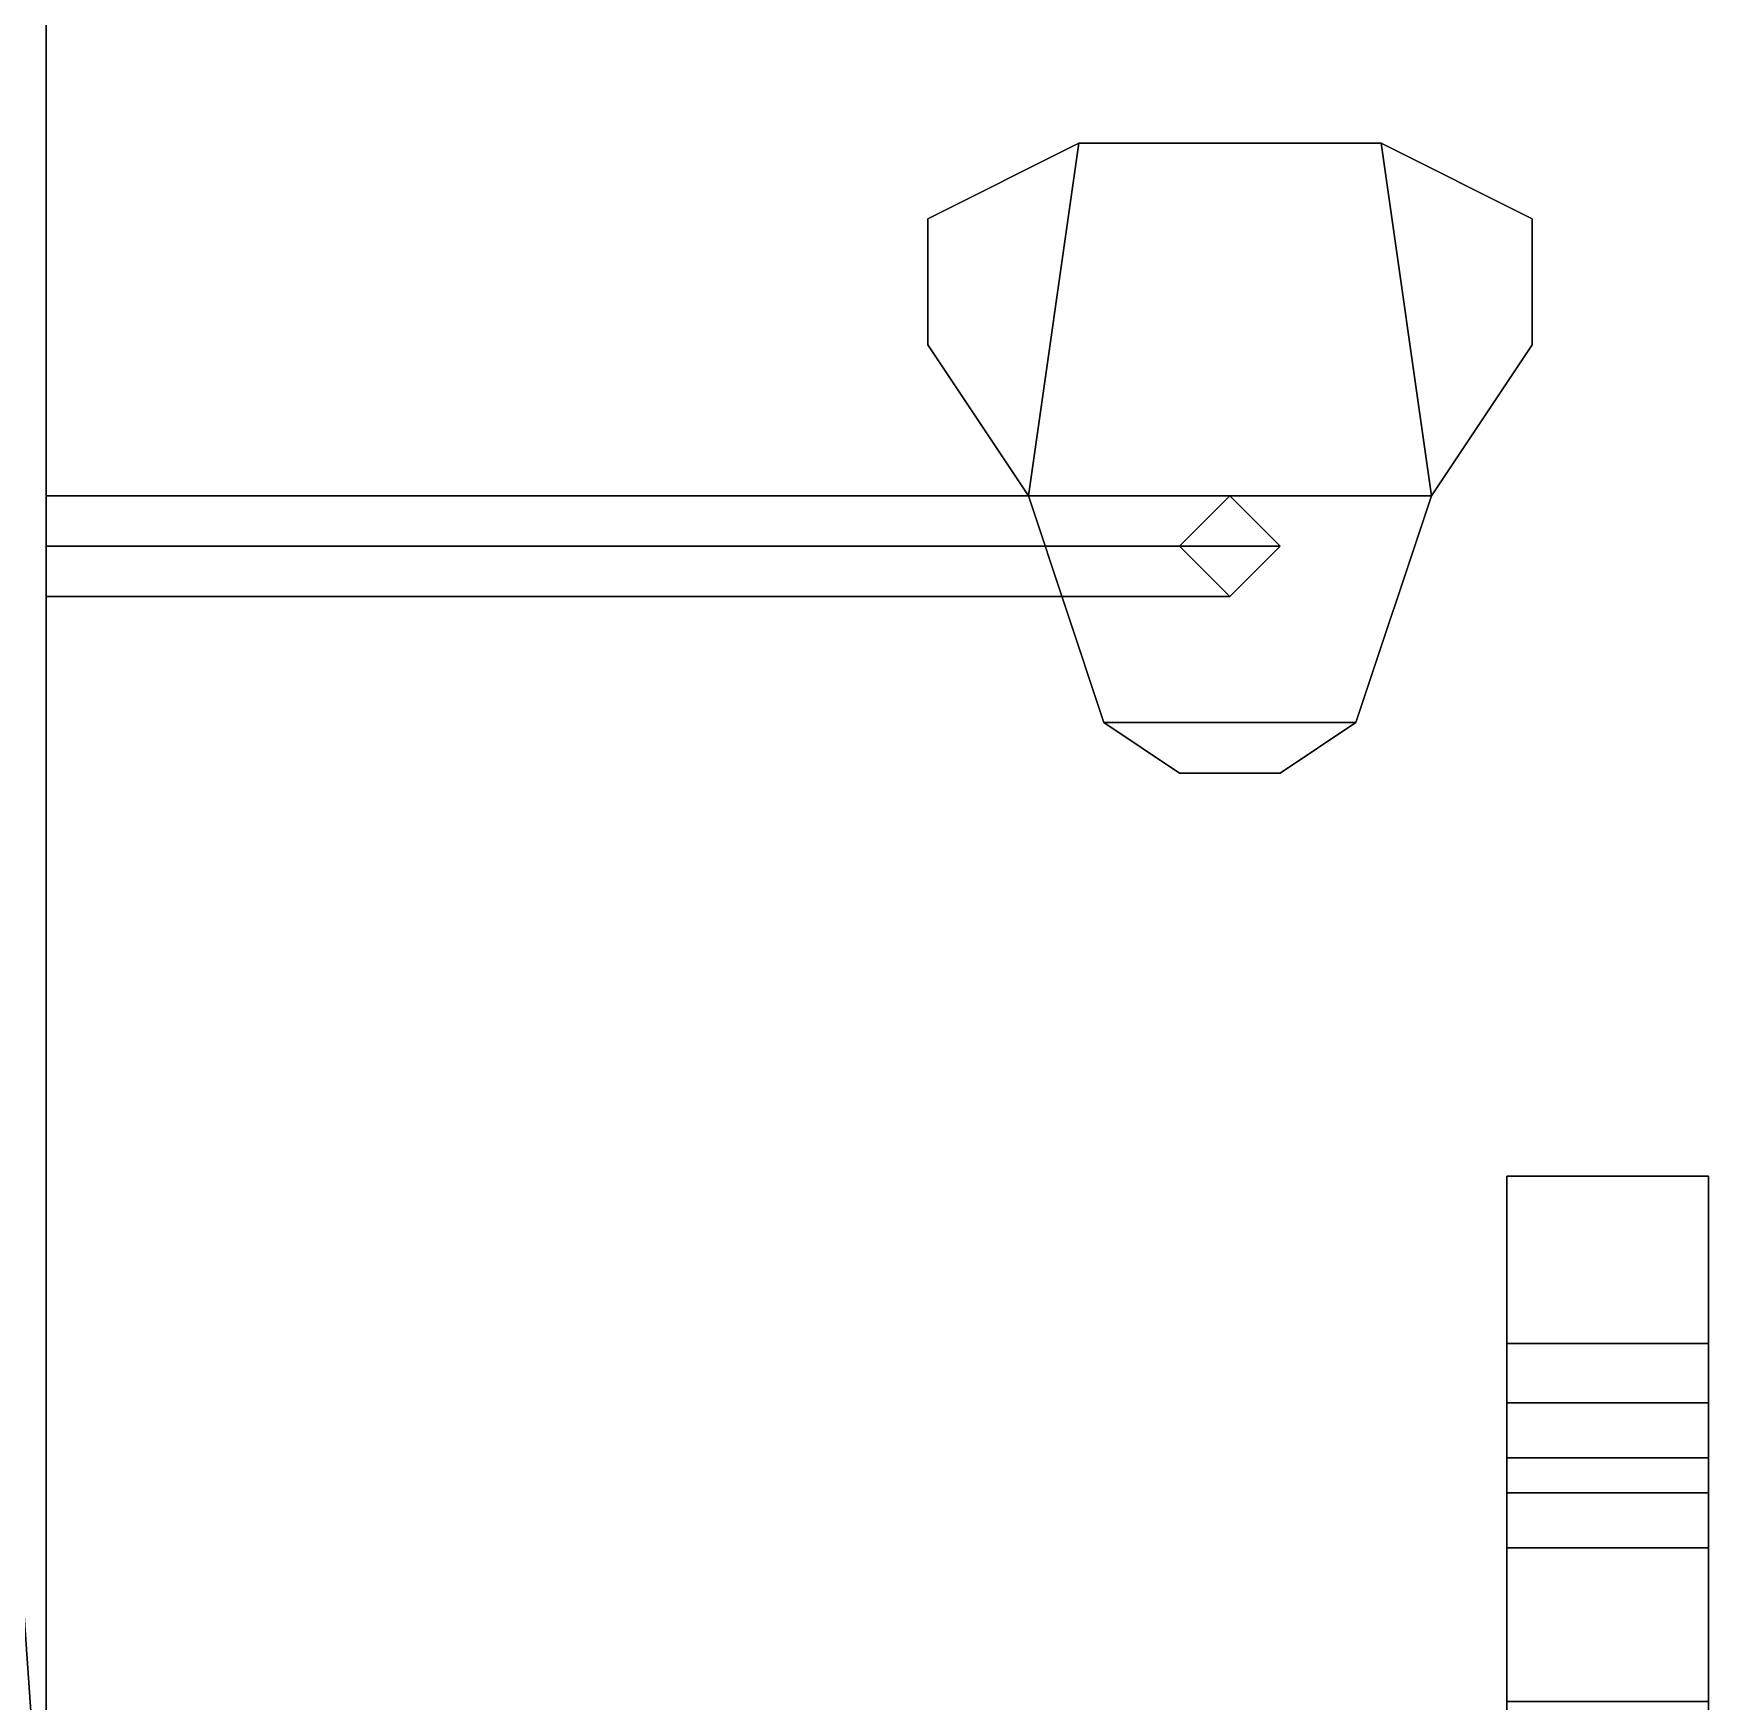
# Model space of a CAD drawing. Header units: millimetres. Extents: x -1 to 1, y -1.5 to 8.6.
# Drawn here: x 0.155 to 0.82, y 0.462 to 1.124 of the extents above; entities that cross this region are included whole.
import ezdxf

# ---------------------------------------------------------------- set-up
doc = ezdxf.new("R2010")
doc.units = ezdxf.units.MM
doc.layers.add('wheels', color=2, linetype='Continuous')

msp = doc.modelspace()

# ---------------------------------------------------------------- linework, layer by layer
for points in [[(-0.16, 0.22, 0.26), (-0.16, 1.93, 0.22), (0.16, 1.93, 0.22), (0.16, 0.22, 0.26)], [(0.16, 0.37, 0.52), (0.16, 1.93, 0.35), (0.08, 1.93, 0.35), (0.08, 1.52, 0.39468)], [(0.16, 0.22, 0.26), (0.16, 1.93, 0.22), (0.16, 1.93, 0.35), (0.16, 0.37, 0.52)], [(0.16, 0.37, 0.52), (0.08, 1.52, 0.39468), (0.03, 0.92, 0.46006), (0.16, 0.37, 0.52)], [(0.51, 1.05, 0.5), (0.51, 1.05, 0.54), (0.57, 1.08, 0.54), (0.57, 1.08, 0.5)], [(0.55, 0.94, 0.54), (0.57, 1.08, 0.54), (0.51, 1.05, 0.54), (0.51, 1, 0.54)], [(0.71, 0.94, 0.54), (0.69, 1.08, 0.54), (0.57, 1.08, 0.54), (0.55, 0.94, 0.54)], [(0.57, 1.08, 0.5), (0.57, 1.08, 0.54), (0.69, 1.08, 0.54), (0.69, 1.08, 0.5)], [(0.69, 1.08, 0.5), (0.69, 1.08, 0.54), (0.75, 1.05, 0.54), (0.75, 1.05, 0.5)], [(0.75, 1, 0.54), (0.75, 1.05, 0.54), (0.69, 1.08, 0.54), (0.71, 0.94, 0.54)], [(0.51, 1, 0.5), (0.51, 1, 0.54), (0.51, 1.05, 0.54), (0.51, 1.05, 0.5)], [(0.75, 1.05, 0.5), (0.75, 1.05, 0.54), (0.75, 1, 0.54), (0.75, 1, 0.5)], [(0.55, 0.94, 0.5), (0.55, 0.94, 0.54), (0.51, 1, 0.54), (0.51, 1, 0.5)], [(0.75, 1, 0.5), (0.75, 1, 0.54), (0.71, 0.94, 0.54), (0.71, 0.94, 0.5)], [(0.16, 0.94, 0.32), (0.16, 0.92, 0.34), (0.61, 0.92, 0.34), (0.63, 0.94, 0.32)], [(0.16, 0.92, 0.3), (0.16, 0.94, 0.32), (0.63, 0.94, 0.32), (0.65, 0.92, 0.3)], [(0.16, 0.94, 0.42), (0.16, 0.92, 0.44), (0.61, 0.92, 0.44), (0.63, 0.94, 0.42)], [(0.16, 0.92, 0.4), (0.16, 0.94, 0.42), (0.63, 0.94, 0.42), (0.61, 0.92, 0.4)], [(0.58, 0.85, 0.5), (0.58, 0.85, 0.54), (0.55, 0.94, 0.54), (0.55, 0.94, 0.5)], [(0.68, 0.85, 0.54), (0.71, 0.94, 0.54), (0.55, 0.94, 0.54), (0.58, 0.85, 0.54)], [(0.63, 0.94, 0.32), (0.61, 0.92, 0.3), (0.61, 0.92, 0.5), (0.63, 0.94, 0.5)], [(0.65, 0.92, 0.34), (0.63, 0.94, 0.32), (0.63, 0.94, 0.5), (0.65, 0.92, 0.5)], [(0.71, 0.94, 0.5), (0.71, 0.94, 0.54), (0.68, 0.85, 0.54), (0.68, 0.85, 0.5)], [(0.16, 0.37, 0.52), (0.03, 0.92, 0.46006), (-0.03, 0.92, 0.46006), (-0.16, 0.37, 0.52)], [(0.16, 0.92, 0.34), (0.16, 0.9, 0.32), (0.63, 0.9, 0.32), (0.61, 0.92, 0.34)], [(0.16, 0.9, 0.32), (0.16, 0.92, 0.3), (0.65, 0.92, 0.3), (0.63, 0.9, 0.32)], [(0.16, 0.92, 0.44), (0.16, 0.9, 0.42), (0.63, 0.9, 0.42), (0.61, 0.92, 0.44)], [(0.16, 0.9, 0.42), (0.16, 0.92, 0.4), (0.61, 0.92, 0.4), (0.63, 0.9, 0.42)], [(0.61, 0.92, 0.3), (0.63, 0.9, 0.32), (0.63, 0.9, 0.5), (0.61, 0.92, 0.5)], [(0.63, 0.9, 0.32), (0.65, 0.92, 0.34), (0.65, 0.92, 0.5), (0.63, 0.9, 0.5)], [(0.61, 0.83, 0.5), (0.61, 0.83, 0.54), (0.58, 0.85, 0.54), (0.58, 0.85, 0.5)], [(0.65, 0.83, 0.54), (0.68, 0.85, 0.54), (0.58, 0.85, 0.54), (0.61, 0.83, 0.54)], [(0.68, 0.85, 0.5), (0.68, 0.85, 0.54), (0.65, 0.83, 0.54), (0.65, 0.83, 0.5)], [(0.65, 0.83, 0.5), (0.65, 0.83, 0.54), (0.61, 0.83, 0.54), (0.61, 0.83, 0.5)]]:
    msp.add_3dface(points)
at = {"layer": 'wheels'}
for points in [[(0.74, 0.67, 0.67), (0.74, 0.60365, 0.3793), (0.74, 0.54435, 0.5138), (0.74, 0.55821, 0.57455)], [(0.74, 0.60365, 0.3793), (0.74, 0.67, 0.67), (0.82, 0.67, 0.67), (0.82, 0.60365, 0.3793)], [(0.74, 0.60365, 0.9607), (0.74, 0.67, 0.67), (0.74, 0.55821, 0.76545), (0.74, 0.54435, 0.8262)], [(0.74, 0.67, 0.67), (0.74, 0.60365, 0.9607), (0.82, 0.60365, 0.9607), (0.82, 0.67, 0.67)], [(0.74, 0.55821, 0.57455), (0.74, 0.58, 0.67), (0.74, 0.67, 0.67)], [(0.74, 0.58, 0.67), (0.74, 0.55821, 0.76545), (0.74, 0.67, 0.67)], [(0.82, 0.60365, 0.3793), (0.82, 0.67, 0.67), (0.82, 0.55821, 0.57455), (0.82, 0.54435, 0.5138)], [(0.82, 0.67, 0.67), (0.82, 0.60365, 0.9607), (0.82, 0.54435, 0.8262), (0.82, 0.55821, 0.76545)], [(0.82, 0.58, 0.67), (0.82, 0.55821, 0.57455), (0.82, 0.67, 0.67)], [(0.82, 0.55821, 0.76545), (0.82, 0.58, 0.67), (0.82, 0.67, 0.67)], [(0.74, 0.52256, 0.41835), (0.74, 0.54435, 0.5138), (0.74, 0.60365, 0.3793)], [(0.74, 0.41774, 1.19383), (0.74, 0.60365, 0.9607), (0.74, 0.46152, 0.9982), (0.74, 0.42267, 1.04691)], [(0.74, 0.60365, 0.9607), (0.74, 0.41774, 1.19383), (0.82, 0.41774, 1.19383), (0.82, 0.60365, 0.9607)], [(0.74, 0.54435, 0.8262), (0.74, 0.52256, 0.92165), (0.74, 0.60365, 0.9607)], [(0.74, 0.52256, 0.92165), (0.74, 0.46152, 0.9982), (0.74, 0.60365, 0.9607)], [(0.74, 0.60365, 0.3793), (0.74, 0.41774, 0.14617), (0.74, 0.42267, 0.29309), (0.74, 0.46152, 0.3418)], [(0.74, 0.41774, 0.14617), (0.74, 0.60365, 0.3793), (0.82, 0.60365, 0.3793), (0.82, 0.41774, 0.14617)], [(0.74, 0.46152, 0.3418), (0.74, 0.52256, 0.41835), (0.74, 0.60365, 0.3793)], [(0.82, 0.54435, 0.5138), (0.82, 0.52256, 0.41835), (0.82, 0.60365, 0.3793)], [(0.82, 0.60365, 0.9607), (0.82, 0.41774, 1.19383), (0.82, 0.42267, 1.04691), (0.82, 0.46152, 0.9982)], [(0.82, 0.52256, 0.92165), (0.82, 0.54435, 0.8262), (0.82, 0.60365, 0.9607)], [(0.82, 0.46152, 0.9982), (0.82, 0.52256, 0.92165), (0.82, 0.60365, 0.9607)], [(0.82, 0.41774, 0.14617), (0.82, 0.60365, 0.3793), (0.82, 0.46152, 0.3418), (0.82, 0.42267, 0.29309)], [(0.82, 0.52256, 0.41835), (0.82, 0.46152, 0.3418), (0.82, 0.60365, 0.3793)], [(0.74, 0.58, 0.67), (0.74, 0.55821, 0.57455), (0.82, 0.55821, 0.57455), (0.82, 0.58, 0.67)], [(0.74, 0.55821, 0.76545), (0.74, 0.58, 0.67), (0.82, 0.58, 0.67), (0.82, 0.55821, 0.76545)], [(0.74, 0.54435, 0.8262), (0.74, 0.55821, 0.76545), (0.74, 0.14, 0.67), (0.74, 0.12614, 0.73074)], [(0.74, 0.55821, 0.57455), (0.74, 0.54435, 0.5138), (0.74, 0.12614, 0.60926), (0.74, 0.14, 0.67)], [(0.82, 0.55821, 0.57455), (0.74, 0.55821, 0.57455), (0.74, 0.14, 0.67), (0.82, 0.14, 0.67)], [(0.74, 0.55821, 0.76545), (0.82, 0.55821, 0.76545), (0.82, 0.14, 0.67), (0.74, 0.14, 0.67)], [(0.82, 0.55821, 0.76545), (0.82, 0.54435, 0.8262), (0.82, 0.12614, 0.73074), (0.82, 0.14, 0.67)], [(0.82, 0.54435, 0.5138), (0.82, 0.55821, 0.57455), (0.82, 0.14, 0.67), (0.82, 0.12614, 0.60926)], [(0.74, 0.54435, 0.5138), (0.74, 0.52256, 0.41835), (0.82, 0.52256, 0.41835), (0.82, 0.54435, 0.5138)], [(0.82, 0.54435, 0.8262), (0.74, 0.54435, 0.8262), (0.74, 0.12614, 0.73074), (0.82, 0.12614, 0.73074)], [(0.74, 0.52256, 0.92165), (0.74, 0.54435, 0.8262), (0.82, 0.54435, 0.8262), (0.82, 0.52256, 0.92165)], [(0.74, 0.54435, 0.5138), (0.82, 0.54435, 0.5138), (0.82, 0.12614, 0.60926), (0.74, 0.12614, 0.60926)], [(0.74, 0.46152, 0.9982), (0.74, 0.52256, 0.92165), (0.82, 0.52256, 0.92165), (0.82, 0.46152, 0.9982)], [(0.74, 0.52256, 0.41835), (0.74, 0.46152, 0.3418), (0.82, 0.46152, 0.3418), (0.82, 0.52256, 0.41835)], [(0.74, 0.46152, 0.9982), (0.82, 0.46152, 0.9982), (0.82, 0.12614, 0.73074), (0.74, 0.12614, 0.73074)]]:
    msp.add_3dface(points, dxfattribs=at)

doc.saveas('drawing.dxf')
